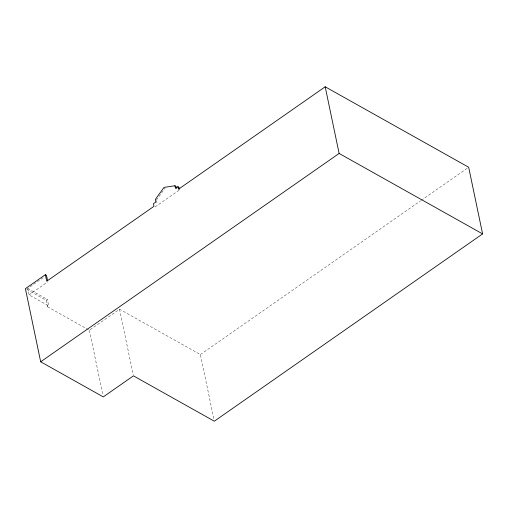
<?xml version="1.0" encoding="UTF-8"?>
<svg xmlns="http://www.w3.org/2000/svg" width="508" height="508" viewBox="0 0 508 508"><rect width="100%" height="100%" fill="white"/><g stroke="black" fill="none" stroke-linecap="round" stroke-linejoin="round"><path stroke-width="0.38" stroke-dasharray="2.54 1.91" d="M156.451 200.05L165.144 188.024M26.784 289.427L46.133 300.279L47.492 306.769L48.711 305.918L29.089 294.913L27.73 288.423L44.545 276.682M29.089 294.913L47.841 281.819M155.086 206.946L179.546 189.871M46.133 300.279L47.358 299.428L48.711 305.918M47.492 306.769L89.364 330.257L119.52 309.201L200.393 354.559L213.995 419.659M200.393 354.559L420.605 200.819M421.253 200.368L467.379 168.167M27.73 288.423L47.358 299.428M156.585 200.698L156.991 202.641M119.52 309.201L133.28 375.075M89.364 330.257L102.965 395.357"/><path stroke-width="0.76" d="M45.377 274.707L25.4 288.652L40.678 361.791L103.289 396.907L133.445 375.85L214.319 421.208L482.6 233.909L468.674 167.259L325.196 86.792L178.435 189.249L177.895 186.652L175.444 188.36L174.904 185.763L164.033 187.401L155.34 199.422L155.88 202.019L153.435 203.727L153.975 206.324L46.73 281.197L45.377 274.707L46.482 275.33L47.542 280.378M40.678 361.791L339.122 153.441L482.6 233.909M177.895 186.652L179.006 187.274L179.413 189.224M174.904 185.763L176.016 186.385L176.422 188.335M325.196 86.792L339.122 153.441"/></g></svg>
